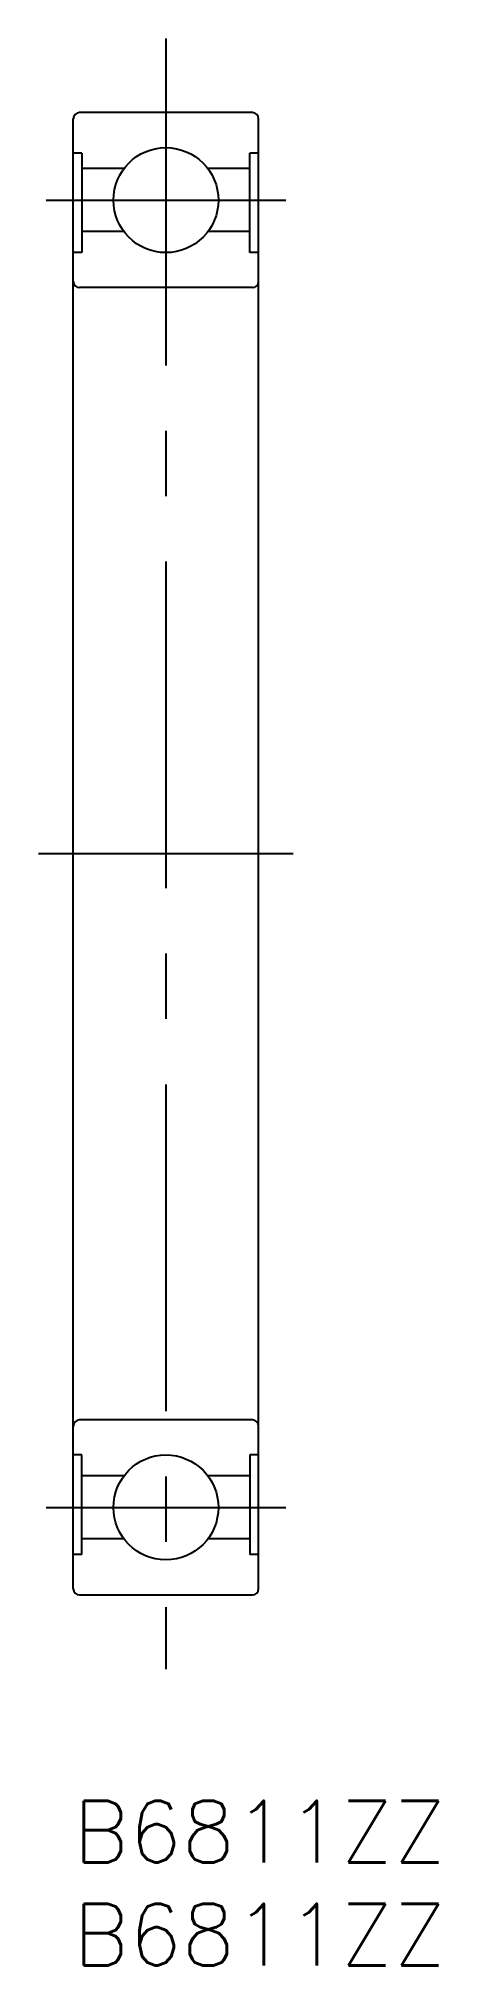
# Model space of a CAD drawing. Extents: x -1.7 to 17.7, y -8 to 85.6.
import ezdxf

# ---------------------------------------------------------------- set-up
doc = ezdxf.new("R2010")
doc.units = 0
doc.header["$LTSCALE"] = 0.5
doc.linetypes.add('CENTER', pattern=[50.8, 31.75, -6.35, 6.35, -6.35])
for name, color, linetype in [('MSM_CENTER', 1, 'CENTER'), ('MSM_CONTINUOUS', 7, 'CONTINUOUS'), ('MSM_PART_NUMBER', 7, 'CONTINUOUS')]:
    doc.layers.add(name, color=color, linetype=linetype)
doc.styles.get("Standard").update_dxf_attribs({"font": 'txt.shx', "height": 3, "bigfont": 'bigfont.shx'})

msp = doc.modelspace()

# ---------------------------------------------------------------- linework, layer by layer
at = {"layer": 'MSM_CENTER'}
for p, q in [((4.5, 85.6), (4.5, 6.4)), ((-1.32, 77.75), (10.32, 77.75)), ((10.687, 46), (-1.688, 46)), ((-1.32, 14.25), (10.32, 14.25))]:
    msp.add_line(p, q, dxfattribs=at)
at = {"layer": 'MSM_CONTINUOUS'}
for p, q in [((0, 10.3), (0, 81.7)), ((8.7, 82), (0.3, 82)), ((9, 10.3), (9, 81.7)), ((0.414, 80.036), (0, 80.036)), ((0.414, 80.036), (0.414, 75.2)), ((9, 80.036), (8.586, 80.036)), ((8.586, 75.2), (8.586, 80.036)), ((2.46, 79.28), (0.414, 79.28)), ((8.586, 79.28), (6.54, 79.28)), ((2.46, 76.22), (0.414, 76.22)), ((8.586, 76.22), (6.54, 76.22)), ((0.414, 75.2), (0, 75.2)), ((9, 75.2), (8.586, 75.2)), ((8.7, 73.5), (0.3, 73.5)), ((8.7, 18.5), (0.3, 18.5)), ((0.414, 16.8), (0, 16.8)), ((0.414, 11.964), (0.414, 16.8)), ((9, 16.8), (8.586, 16.8)), ((8.586, 16.8), (8.586, 11.964)), ((2.46, 15.78), (0.414, 15.78)), ((8.586, 15.78), (6.54, 15.78)), ((2.46, 12.72), (0.414, 12.72)), ((8.586, 12.72), (6.54, 12.72)), ((0.414, 11.964), (0, 11.964)), ((9, 11.964), (8.586, 11.964)), ((0.3, 10), (8.7, 10))]:
    msp.add_line(p, q, dxfattribs=at)
for centre in [(4.5, 77.75), (4.5, 14.25)]:
    msp.add_circle(centre, 2.55, dxfattribs=at)
for centre, start, end in [((0.3, 81.7), 90, 180), ((8.7, 81.7), 0, 90), ((0.3, 73.8), 180, 270), ((8.7, 73.8), 270, 0), ((0.3, 18.2), 90, 180), ((8.7, 18.2), 0, 90), ((0.3, 10.3), 180, 270), ((8.7, 10.3), 270, 0)]:
    msp.add_arc(centre, 0.3, start, end, dxfattribs=at)

# ---------------------------------------------------------------- texts
at = {"layer": 'MSM_PART_NUMBER'}
for p in [(0, -3), (0, -8)]:
    msp.add_text('B6811ZZ', height=3, dxfattribs=at).set_placement(p)

doc.saveas('drawing.dxf')
